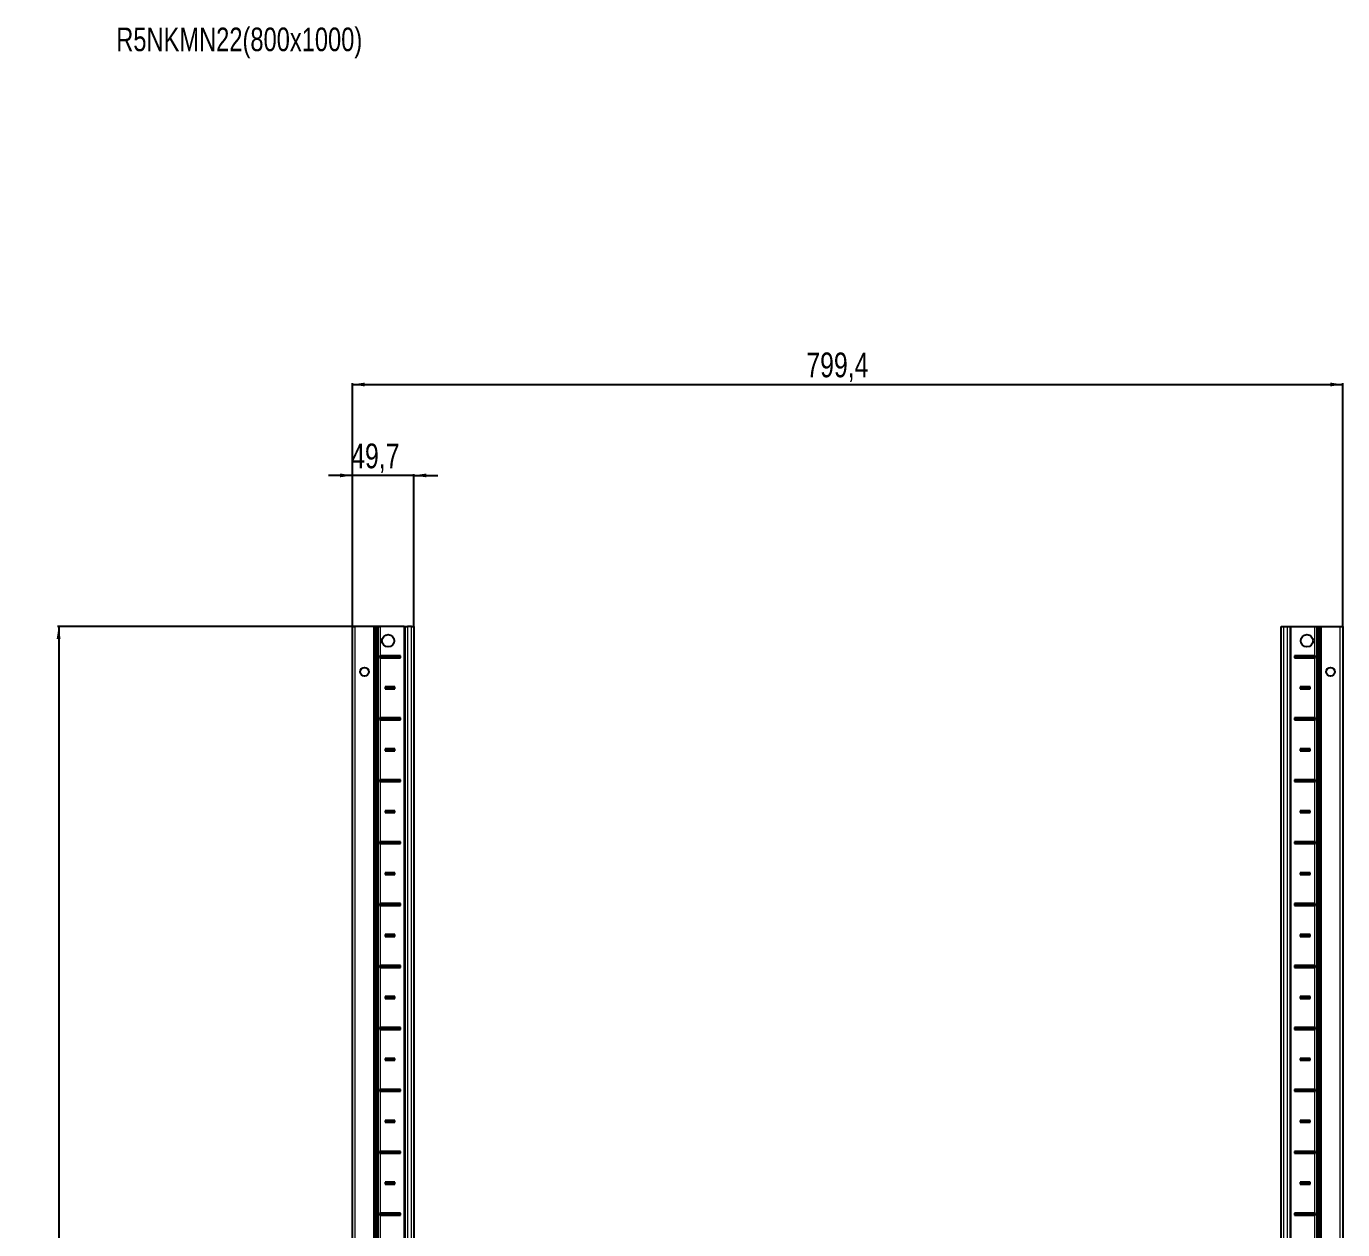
# Model space of a CAD drawing. Header units: millimetres. Extents: x -250 to 5225, y -2247 to 1577.
# Drawn here: x -250 to 812, y 606 to 1577 of the extents above; entities that cross this region are included whole.
import ezdxf

# ---------------------------------------------------------------- set-up
doc = ezdxf.new("R2010")
doc.units = ezdxf.units.MM
doc.layers.add('FORMAT', color=7, linetype='Continuous')
doc.styles.add('SLDTEXTSTYLE0', font='TXT', dxfattribs={"width": 0.75})
doc.dimstyles.new('SLDDIMSTYLE0', dxfattribs={"dimtxt": 20, "dimasz": 10, "dimexe": 0, "dimexo": 0.0625, "dimgap": 5, "dimtad": 2, "dimdec": 1, "dimrnd": 1e-09, "dimzin": 12, "dimdsep": 46, "dimtxsty": 'SLDTEXTSTYLE0', "dimsah": 1, "dimcen": 0.09, "dimadec": 0, "dimazin": 3, "dimtfac": 1, "dimtofl": 0, "dimtmove": 0, "dimatfit": 3, "dimfxl": 0, "dimfrac": 2, "dimtolj": 1, "dimtzin": 12, "dimarcsym": 0})
doc.dimstyles.new('SLDDIMSTYLE1', dxfattribs={"dimtxt": 20, "dimasz": 10, "dimexe": 0, "dimexo": 0.0625, "dimgap": 5, "dimtad": 2, "dimdec": 1, "dimrnd": 1e-09, "dimzin": 12, "dimdsep": 46, "dimtxsty": 'SLDTEXTSTYLE0', "dimsah": 1, "dimcen": 0.09, "dimadec": 0, "dimazin": 3, "dimtfac": 1, "dimtmove": 0, "dimatfit": 0, "dimfxl": 0, "dimfrac": 2, "dimtolj": 1, "dimtzin": 12, "dimarcsym": 0})

# ---------------------------------------------------------------- blocks, each defined once
blk = doc.blocks.new('_D')
at = {"layer": 'FORMAT'}
for p, q in [((35.2, 1092.8), (-225.3, 1092.8)), ((-224.3, 1092.8), (-224.3, -1006.2)), ((35.2, -1006.2), (-225.3, -1006.2))]:
    blk.add_line(p, q, dxfattribs=at)
for points in [[(-224.3, 1092.8), (-225.9, 1082.8), (-222.8, 1082.8)], [(-224.3, -1006.2), (-222.8, -996.2), (-225.9, -996.2)]]:
    blk.add_solid(points, dxfattribs=at)
at = {"layer": 'FORMAT', "insert": (-250.1, 13.7), "char_height": 20, "attachment_point": 1, "rotation": 90, "style": 'SLDTEXTSTYLE0'}
blk.add_mtext('2099', dxfattribs=at)
blk = doc.blocks.new('_D_1')
at = {"layer": 'FORMAT'}
for p, q in [((12.8, 1092.8), (12.8, 1289.2)), ((12.8, 1288.2), (812.2, 1288.2)), ((812.2, 1092.8), (812.2, 1289.2))]:
    blk.add_line(p, q, dxfattribs=at)
for points in [[(12.8, 1288.2), (22.8, 1286.6), (22.8, 1289.7)], [(812.2, 1288.2), (802.2, 1289.7), (802.2, 1286.6)]]:
    blk.add_solid(points, dxfattribs=at)
at = {"layer": 'FORMAT', "insert": (379.2, 1314), "char_height": 20, "attachment_point": 1, "style": 'SLDTEXTSTYLE0'}
blk.add_mtext('799,4', dxfattribs=at)
blk = doc.blocks.new('_D_2')
at = {"layer": 'FORMAT'}
for p, q in [((12.8, 1214.8), (-6.4, 1214.8)), ((12.8, 1092.8), (12.8, 1215.8)), ((62.5, 1214.8), (12.8, 1214.8)), ((62.5, 1092.8), (62.5, 1215.8)), ((62.5, 1214.8), (81.7, 1214.8))]:
    blk.add_line(p, q, dxfattribs=at)
for points in [[(12.8, 1214.8), (2.8, 1216.3), (2.8, 1213.2)], [(62.5, 1214.8), (72.5, 1213.2), (72.5, 1216.3)]]:
    blk.add_solid(points, dxfattribs=at)
at = {"layer": 'FORMAT', "insert": (11.8, 1240.5), "char_height": 20, "attachment_point": 1, "style": 'SLDTEXTSTYLE0'}
blk.add_mtext('49,7', dxfattribs=at)

msp = doc.modelspace()

# ---------------------------------------------------------------- linework, layer by layer
at = {"color": 7, "linetype": 'Continuous', "lineweight": 25}
for p, q in [((12.79, -1006.24), (12.79, 1092.76)), ((12.79, 1092.76), (14.79, 1092.76)), ((30.14, 1092.76), (14.79, 1092.76)), ((30.14, 1092.76), (30.79, 1092.76)), ((30.79, -1006.24), (30.79, 1092.76)), ((30.79, 1092.76), (31.38, 1092.76)), ((32.58, 1092.76), (31.38, 1092.76)), ((32.58, -1006.24), (32.58, 1092.76)), ((32.62, 1092.76), (32.58, 1092.76)), ((32.62, -1006.24), (32.62, 1092.76)), ((33.82, 1092.76), (32.62, 1092.76)), ((33.82, 1092.76), (35.24, 1092.76)), ((54.64, 1092.76), (35.24, 1092.76)), ((54.64, 1092.76), (55.29, 1092.76)), ((55.29, -1006.24), (55.29, 1092.76)), ((55.29, 1092.76), (57.29, 1092.76)), ((60.49, 1092.76), (57.29, 1092.76)), ((60.49, 1092.76), (62.49, 1092.76)), ((62.49, 1092.76), (62.49, -1006.24)), ((762.49, -1006.24), (762.49, 1092.76)), ((762.49, 1092.76), (764.49, 1092.76)), ((764.49, 1092.76), (767.69, 1092.76)), ((767.69, 1092.76), (769.69, 1092.76)), ((769.69, 1092.76), (769.69, -1006.24)), ((769.69, 1092.76), (770.34, 1092.76)), ((770.34, 1092.76), (789.74, 1092.76)), ((789.74, 1092.76), (791.16, 1092.76)), ((791.16, 1092.76), (792.36, 1092.76)), ((792.36, 1092.76), (792.36, -1006.24)), ((792.36, 1092.76), (792.4, 1092.76)), ((792.4, 1092.76), (792.4, -1006.24)), ((792.4, 1092.76), (793.6, 1092.76)), ((793.6, 1092.76), (794.19, 1092.76)), ((794.19, 1092.76), (794.19, -1006.24)), ((794.19, 1092.76), (794.84, 1092.76)), ((794.84, 1092.76), (810.19, 1092.76)), ((810.19, 1092.76), (812.19, 1092.76)), ((812.19, 1092.76), (812.19, -1006.24)), ((34.75, 1068.9), (34.75, 1067.61)), ((35.39, 1068.26), (34.75, 1068.9)), ((35.39, 1068.26), (34.75, 1067.61)), ((51.64, 1069.01), (35.24, 1069.01)), ((35.24, 1067.51), (51.64, 1067.51)), ((50.89, 1068.26), (35.39, 1068.26)), ((50.89, 1068.26), (51.64, 1069.01)), ((50.89, 1068.26), (51.64, 1067.51)), ((51.64, 1067.51), (51.64, 1069.01)), ((774.09, 1068.26), (773.34, 1069.01)), ((789.74, 1069.01), (773.34, 1069.01)), ((773.34, 1069.01), (773.34, 1067.51)), ((774.09, 1068.26), (773.34, 1067.51)), ((773.34, 1067.51), (789.74, 1067.51)), ((774.09, 1068.26), (789.59, 1068.26)), ((789.59, 1068.26), (790.23, 1068.9)), ((789.59, 1068.26), (790.23, 1067.61)), ((790.23, 1067.61), (790.23, 1068.9)), ((47.14, 1044.01), (39.14, 1044.01)), ((39.14, 1044.01), (39.14, 1042.51)), ((39.89, 1043.26), (39.14, 1044.01)), ((39.89, 1043.26), (39.14, 1042.51)), ((39.14, 1042.51), (47.14, 1042.51)), ((46.39, 1043.26), (39.89, 1043.26)), ((46.39, 1043.26), (47.14, 1044.01)), ((46.39, 1043.26), (47.14, 1042.51)), ((47.14, 1042.51), (47.14, 1044.01)), ((778.59, 1043.26), (777.84, 1044.01)), ((777.84, 1044.01), (777.84, 1042.51)), ((785.84, 1044.01), (777.84, 1044.01)), ((778.59, 1043.26), (777.84, 1042.51)), ((777.84, 1042.51), (785.84, 1042.51)), ((778.59, 1043.26), (785.09, 1043.26)), ((785.09, 1043.26), (785.84, 1044.01)), ((785.09, 1043.26), (785.84, 1042.51)), ((785.84, 1042.51), (785.84, 1044.01)), ((34.75, 1018.9), (34.75, 1017.61)), ((35.39, 1018.26), (34.75, 1018.9)), ((35.39, 1018.26), (34.75, 1017.61)), ((51.64, 1019.01), (35.24, 1019.01)), ((35.24, 1017.51), (51.64, 1017.51)), ((50.89, 1018.26), (35.39, 1018.26)), ((50.89, 1018.26), (51.64, 1019.01)), ((50.89, 1018.26), (51.64, 1017.51)), ((51.64, 1017.51), (51.64, 1019.01)), ((774.09, 1018.26), (773.34, 1019.01)), ((789.74, 1019.01), (773.34, 1019.01)), ((773.34, 1019.01), (773.34, 1017.51)), ((774.09, 1018.26), (773.34, 1017.51)), ((773.34, 1017.51), (789.74, 1017.51)), ((774.09, 1018.26), (789.59, 1018.26)), ((789.59, 1018.26), (790.23, 1018.9)), ((789.59, 1018.26), (790.23, 1017.61)), ((790.23, 1017.61), (790.23, 1018.9)), ((47.14, 994.01), (39.14, 994.01)), ((39.14, 994.01), (39.14, 992.51)), ((39.89, 993.26), (39.14, 994.01)), ((39.89, 993.26), (39.14, 992.51)), ((39.14, 992.51), (47.14, 992.51)), ((46.39, 993.26), (39.89, 993.26)), ((46.39, 993.26), (47.14, 994.01)), ((46.39, 993.26), (47.14, 992.51)), ((47.14, 992.51), (47.14, 994.01)), ((778.59, 993.26), (777.84, 994.01)), ((777.84, 994.01), (777.84, 992.51)), ((785.84, 994.01), (777.84, 994.01)), ((778.59, 993.26), (777.84, 992.51)), ((777.84, 992.51), (785.84, 992.51)), ((778.59, 993.26), (785.09, 993.26)), ((785.09, 993.26), (785.84, 994.01)), ((785.09, 993.26), (785.84, 992.51)), ((785.84, 992.51), (785.84, 994.01)), ((34.75, 968.9), (34.75, 967.61)), ((35.39, 968.26), (34.75, 968.9)), ((35.39, 968.26), (34.75, 967.61)), ((51.64, 969.01), (35.24, 969.01)), ((35.24, 967.51), (51.64, 967.51)), ((50.89, 968.26), (35.39, 968.26)), ((50.89, 968.26), (51.64, 969.01)), ((50.89, 968.26), (51.64, 967.51)), ((51.64, 967.51), (51.64, 969.01)), ((789.74, 969.01), (773.34, 969.01)), ((773.34, 969.01), (773.34, 967.51)), ((774.09, 968.26), (773.34, 969.01)), ((774.09, 968.26), (773.34, 967.51)), ((773.34, 967.51), (789.74, 967.51)), ((774.09, 968.26), (789.59, 968.26)), ((789.59, 968.26), (790.23, 968.9)), ((789.59, 968.26), (790.23, 967.61)), ((790.23, 967.61), (790.23, 968.9)), ((47.14, 944.01), (39.14, 944.01)), ((39.14, 944.01), (39.14, 942.51)), ((39.89, 943.26), (39.14, 944.01)), ((39.89, 943.26), (39.14, 942.51)), ((39.14, 942.51), (47.14, 942.51)), ((46.39, 943.26), (39.89, 943.26)), ((46.39, 943.26), (47.14, 944.01)), ((46.39, 943.26), (47.14, 942.51)), ((47.14, 942.51), (47.14, 944.01)), ((785.84, 944.01), (777.84, 944.01)), ((777.84, 944.01), (777.84, 942.51)), ((778.59, 943.26), (777.84, 944.01)), ((778.59, 943.26), (777.84, 942.51)), ((777.84, 942.51), (785.84, 942.51)), ((778.59, 943.26), (785.09, 943.26)), ((785.09, 943.26), (785.84, 944.01)), ((785.09, 943.26), (785.84, 942.51)), ((785.84, 942.51), (785.84, 944.01)), ((34.75, 918.9), (34.75, 917.61)), ((35.39, 918.26), (34.75, 918.9)), ((35.39, 918.26), (34.75, 917.61)), ((51.64, 919.01), (35.24, 919.01)), ((35.24, 917.51), (51.64, 917.51)), ((50.89, 918.26), (35.39, 918.26)), ((50.89, 918.26), (51.64, 919.01)), ((50.89, 918.26), (51.64, 917.51)), ((51.64, 917.51), (51.64, 919.01)), ((789.74, 919.01), (773.34, 919.01)), ((773.34, 919.01), (773.34, 917.51)), ((774.09, 918.26), (773.34, 919.01)), ((774.09, 918.26), (773.34, 917.51)), ((773.34, 917.51), (789.74, 917.51)), ((774.09, 918.26), (789.59, 918.26)), ((789.59, 918.26), (790.23, 918.9)), ((789.59, 918.26), (790.23, 917.61)), ((790.23, 917.61), (790.23, 918.9)), ((47.14, 894.01), (39.14, 894.01)), ((39.14, 894.01), (39.14, 892.51)), ((39.89, 893.26), (39.14, 894.01)), ((39.89, 893.26), (39.14, 892.51)), ((46.39, 893.26), (39.89, 893.26)), ((46.39, 893.26), (47.14, 894.01)), ((46.39, 893.26), (47.14, 892.51)), ((47.14, 892.51), (47.14, 894.01)), ((785.84, 894.01), (777.84, 894.01)), ((777.84, 894.01), (777.84, 892.51)), ((778.59, 893.26), (777.84, 894.01)), ((778.59, 893.26), (777.84, 892.51)), ((778.59, 893.26), (785.09, 893.26)), ((785.09, 893.26), (785.84, 894.01)), ((785.09, 893.26), (785.84, 892.51)), ((785.84, 892.51), (785.84, 894.01)), ((39.14, 892.51), (47.14, 892.51)), ((777.84, 892.51), (785.84, 892.51)), ((34.75, 868.9), (34.75, 867.61)), ((35.39, 868.26), (34.75, 868.9)), ((35.39, 868.26), (34.75, 867.61)), ((51.64, 869.01), (35.24, 869.01)), ((35.24, 867.51), (51.64, 867.51)), ((50.89, 868.26), (35.39, 868.26)), ((50.89, 868.26), (51.64, 869.01)), ((50.89, 868.26), (51.64, 867.51)), ((51.64, 867.51), (51.64, 869.01)), ((789.74, 869.01), (773.34, 869.01)), ((773.34, 869.01), (773.34, 867.51)), ((774.09, 868.26), (773.34, 869.01)), ((774.09, 868.26), (773.34, 867.51)), ((773.34, 867.51), (789.74, 867.51)), ((774.09, 868.26), (789.59, 868.26)), ((789.59, 868.26), (790.23, 868.9)), ((789.59, 868.26), (790.23, 867.61)), ((790.23, 867.61), (790.23, 868.9)), ((47.14, 844.01), (39.14, 844.01)), ((39.14, 844.01), (39.14, 842.51)), ((39.89, 843.26), (39.14, 844.01)), ((39.89, 843.26), (39.14, 842.51)), ((39.14, 842.51), (47.14, 842.51)), ((46.39, 843.26), (39.89, 843.26)), ((46.39, 843.26), (47.14, 844.01)), ((46.39, 843.26), (47.14, 842.51)), ((47.14, 842.51), (47.14, 844.01)), ((785.84, 844.01), (777.84, 844.01)), ((777.84, 844.01), (777.84, 842.51)), ((778.59, 843.26), (777.84, 844.01)), ((778.59, 843.26), (777.84, 842.51)), ((777.84, 842.51), (785.84, 842.51)), ((778.59, 843.26), (785.09, 843.26)), ((785.09, 843.26), (785.84, 844.01)), ((785.09, 843.26), (785.84, 842.51)), ((785.84, 842.51), (785.84, 844.01)), ((34.75, 818.9), (34.75, 817.61)), ((35.39, 818.26), (34.75, 818.9)), ((35.39, 818.26), (34.75, 817.61)), ((51.64, 819.01), (35.24, 819.01)), ((50.89, 818.26), (35.39, 818.26)), ((50.89, 818.26), (51.64, 819.01)), ((50.89, 818.26), (51.64, 817.51)), ((51.64, 817.51), (51.64, 819.01)), ((789.74, 819.01), (773.34, 819.01)), ((773.34, 819.01), (773.34, 817.51)), ((774.09, 818.26), (773.34, 819.01)), ((774.09, 818.26), (773.34, 817.51)), ((774.09, 818.26), (789.59, 818.26)), ((789.59, 818.26), (790.23, 818.9)), ((789.59, 818.26), (790.23, 817.61)), ((790.23, 817.61), (790.23, 818.9)), ((35.24, 817.51), (51.64, 817.51)), ((773.34, 817.51), (789.74, 817.51)), ((47.14, 794.01), (39.14, 794.01)), ((39.14, 794.01), (39.14, 792.51)), ((39.89, 793.26), (39.14, 794.01)), ((39.89, 793.26), (39.14, 792.51)), ((39.14, 792.51), (47.14, 792.51)), ((46.39, 793.26), (39.89, 793.26)), ((46.39, 793.26), (47.14, 794.01)), ((46.39, 793.26), (47.14, 792.51)), ((47.14, 792.51), (47.14, 794.01)), ((785.84, 794.01), (777.84, 794.01)), ((777.84, 794.01), (777.84, 792.51)), ((778.59, 793.26), (777.84, 794.01)), ((778.59, 793.26), (777.84, 792.51)), ((777.84, 792.51), (785.84, 792.51)), ((778.59, 793.26), (785.09, 793.26)), ((785.09, 793.26), (785.84, 794.01)), ((785.09, 793.26), (785.84, 792.51)), ((785.84, 792.51), (785.84, 794.01)), ((34.75, 768.9), (34.75, 767.61)), ((35.39, 768.26), (34.75, 768.9)), ((35.39, 768.26), (34.75, 767.61)), ((51.64, 769.01), (35.24, 769.01)), ((35.24, 767.51), (51.64, 767.51)), ((50.89, 768.26), (35.39, 768.26)), ((50.89, 768.26), (51.64, 769.01)), ((50.89, 768.26), (51.64, 767.51)), ((51.64, 767.51), (51.64, 769.01)), ((789.74, 769.01), (773.34, 769.01)), ((773.34, 769.01), (773.34, 767.51)), ((774.09, 768.26), (773.34, 769.01)), ((774.09, 768.26), (773.34, 767.51)), ((773.34, 767.51), (789.74, 767.51)), ((774.09, 768.26), (789.59, 768.26)), ((789.59, 768.26), (790.23, 768.9)), ((789.59, 768.26), (790.23, 767.61)), ((790.23, 767.61), (790.23, 768.9)), ((47.14, 744.01), (39.14, 744.01)), ((39.14, 744.01), (39.14, 742.51)), ((39.89, 743.26), (39.14, 744.01)), ((46.39, 743.26), (47.14, 744.01)), ((47.14, 742.51), (47.14, 744.01)), ((785.84, 744.01), (777.84, 744.01)), ((777.84, 744.01), (777.84, 742.51)), ((778.59, 743.26), (777.84, 744.01)), ((785.09, 743.26), (785.84, 744.01)), ((785.84, 742.51), (785.84, 744.01)), ((39.89, 743.26), (39.14, 742.51)), ((39.14, 742.51), (47.14, 742.51)), ((46.39, 743.26), (39.89, 743.26)), ((46.39, 743.26), (47.14, 742.51)), ((778.59, 743.26), (777.84, 742.51)), ((777.84, 742.51), (785.84, 742.51)), ((778.59, 743.26), (785.09, 743.26)), ((785.09, 743.26), (785.84, 742.51)), ((34.75, 718.9), (34.75, 717.61)), ((35.39, 718.26), (34.75, 718.9)), ((35.39, 718.26), (34.75, 717.61)), ((51.64, 719.01), (35.24, 719.01)), ((35.24, 717.51), (51.64, 717.51)), ((50.89, 718.26), (35.39, 718.26)), ((50.89, 718.26), (51.64, 719.01)), ((50.89, 718.26), (51.64, 717.51)), ((51.64, 717.51), (51.64, 719.01)), ((789.74, 719.01), (773.34, 719.01)), ((773.34, 719.01), (773.34, 717.51)), ((774.09, 718.26), (773.34, 719.01)), ((774.09, 718.26), (773.34, 717.51)), ((773.34, 717.51), (789.74, 717.51)), ((774.09, 718.26), (789.59, 718.26)), ((789.59, 718.26), (790.23, 718.9)), ((789.59, 718.26), (790.23, 717.61)), ((790.23, 717.61), (790.23, 718.9)), ((47.14, 694.01), (39.14, 694.01)), ((39.14, 694.01), (39.14, 692.51)), ((39.89, 693.26), (39.14, 694.01)), ((39.89, 693.26), (39.14, 692.51)), ((39.14, 692.51), (47.14, 692.51)), ((46.39, 693.26), (39.89, 693.26)), ((46.39, 693.26), (47.14, 694.01)), ((46.39, 693.26), (47.14, 692.51)), ((47.14, 692.51), (47.14, 694.01)), ((785.84, 694.01), (777.84, 694.01)), ((777.84, 694.01), (777.84, 692.51)), ((778.59, 693.26), (777.84, 694.01)), ((778.59, 693.26), (777.84, 692.51)), ((777.84, 692.51), (785.84, 692.51)), ((778.59, 693.26), (785.09, 693.26)), ((785.09, 693.26), (785.84, 694.01)), ((785.09, 693.26), (785.84, 692.51)), ((785.84, 692.51), (785.84, 694.01)), ((34.75, 668.9), (34.75, 667.61)), ((35.39, 668.26), (34.75, 668.9)), ((35.39, 668.26), (34.75, 667.61)), ((51.64, 669.01), (35.24, 669.01)), ((35.24, 667.51), (51.64, 667.51)), ((50.89, 668.26), (35.39, 668.26)), ((50.89, 668.26), (51.64, 669.01)), ((50.89, 668.26), (51.64, 667.51)), ((51.64, 667.51), (51.64, 669.01)), ((789.74, 669.01), (773.34, 669.01)), ((773.34, 669.01), (773.34, 667.51)), ((774.09, 668.26), (773.34, 669.01)), ((774.09, 668.26), (773.34, 667.51)), ((773.34, 667.51), (789.74, 667.51)), ((774.09, 668.26), (789.59, 668.26)), ((789.59, 668.26), (790.23, 668.9)), ((789.59, 668.26), (790.23, 667.61)), ((790.23, 667.61), (790.23, 668.9)), ((47.14, 644.01), (39.14, 644.01)), ((39.14, 644.01), (39.14, 642.51)), ((39.89, 643.26), (39.14, 644.01)), ((39.89, 643.26), (39.14, 642.51)), ((39.14, 642.51), (47.14, 642.51)), ((46.39, 643.26), (39.89, 643.26)), ((46.39, 643.26), (47.14, 644.01)), ((46.39, 643.26), (47.14, 642.51)), ((47.14, 642.51), (47.14, 644.01)), ((785.84, 644.01), (777.84, 644.01)), ((777.84, 644.01), (777.84, 642.51)), ((778.59, 643.26), (777.84, 644.01)), ((778.59, 643.26), (777.84, 642.51)), ((777.84, 642.51), (785.84, 642.51)), ((778.59, 643.26), (785.09, 643.26)), ((785.09, 643.26), (785.84, 644.01)), ((785.09, 643.26), (785.84, 642.51)), ((785.84, 642.51), (785.84, 644.01)), ((34.75, 618.9), (34.75, 617.61)), ((35.39, 618.26), (34.75, 618.9)), ((35.39, 618.26), (34.75, 617.61)), ((51.64, 619.01), (35.24, 619.01)), ((35.24, 617.51), (51.64, 617.51)), ((50.89, 618.26), (35.39, 618.26)), ((50.89, 618.26), (51.64, 619.01)), ((50.89, 618.26), (51.64, 617.51)), ((51.64, 617.51), (51.64, 619.01)), ((789.74, 619.01), (773.34, 619.01)), ((773.34, 619.01), (773.34, 617.51)), ((774.09, 618.26), (773.34, 619.01)), ((774.09, 618.26), (773.34, 617.51)), ((773.34, 617.51), (789.74, 617.51)), ((774.09, 618.26), (789.59, 618.26)), ((789.59, 618.26), (790.23, 618.9)), ((789.59, 618.26), (790.23, 617.61)), ((790.23, 617.61), (790.23, 618.9))]:
    msp.add_line(p, q, dxfattribs=at)
at = {"color": 8, "linetype": 'Continuous', "lineweight": 18}
for p, q in [((14.79, 1092.76), (14.79, -1006.24)), ((30.14, -1006.24), (30.14, 1092.76)), ((31.38, 1092.76), (31.38, -1006.24)), ((33.82, -1006.24), (33.82, 1092.76)), ((35.24, 1092.76), (35.24, 1069.01)), ((54.64, -1006.24), (54.64, 1092.76)), ((57.29, 1092.76), (57.29, -1006.24)), ((60.49, -1006.24), (60.49, 1092.76)), ((764.49, 1092.76), (764.49, -1006.24)), ((767.69, -1006.24), (767.69, 1092.76)), ((770.34, 1092.76), (770.34, -1006.24)), ((789.74, 1069.01), (789.74, 1092.76)), ((791.16, 1092.76), (791.16, -1006.24)), ((793.6, -1006.24), (793.6, 1092.76)), ((794.84, 1092.76), (794.84, -1006.24)), ((810.19, -1006.24), (810.19, 1092.76)), ((35.24, 1067.51), (35.24, 1019.01)), ((789.74, 1019.01), (789.74, 1067.51)), ((35.24, 1017.51), (35.24, 969.01)), ((789.74, 969.01), (789.74, 1017.51)), ((35.24, 967.51), (35.24, 919.01)), ((789.74, 919.01), (789.74, 967.51)), ((35.24, 917.51), (35.24, 869.01)), ((789.74, 869.01), (789.74, 917.51)), ((35.24, 867.51), (35.24, 819.01)), ((789.74, 819.01), (789.74, 867.51)), ((35.24, 817.51), (35.24, 769.01)), ((789.74, 769.01), (789.74, 817.51)), ((35.24, 767.51), (35.24, 719.01)), ((789.74, 719.01), (789.74, 767.51)), ((35.24, 717.51), (35.24, 669.01)), ((789.74, 669.01), (789.74, 717.51)), ((35.24, 667.51), (35.24, 619.01)), ((789.74, 619.01), (789.74, 667.51)), ((35.24, 617.51), (35.24, 569.01)), ((789.74, 569.01), (789.74, 617.51))]:
    msp.add_line(p, q, dxfattribs=at)
at = {"color": 7, "linetype": 'Continuous', "lineweight": 25}
for centre, radius in [((41.64, 1081.26), 5), ((783.34, 1081.26), 5), ((22.64, 1056.26), 3.5), ((802.34, 1056.26), 3.5)]:
    msp.add_circle(centre, radius, dxfattribs=at)
for centre, start_param, end_param in [((35.24, 1065.54), 0, 0.2482694), ((35.24, 1070.97), 2.8933233, 3.1415927), ((789.74, 1065.54), 6.0349159, 6.2831853), ((789.74, 1070.97), 3.1415927, 3.389862), ((35.24, 1015.54), 0, 0.2482694), ((35.24, 1020.97), 2.8933233, 3.1415927), ((789.74, 1015.54), 6.0349159, 6.2831853), ((789.74, 1020.97), 3.1415927, 3.389862), ((35.24, 965.54), 0, 0.2482694), ((35.24, 970.97), 2.8933233, 3.1415927), ((789.74, 965.54), 6.0349159, 6.2831853), ((789.74, 970.97), 3.1415927, 3.389862), ((35.24, 915.54), 0, 0.2482694), ((35.24, 920.97), 2.8933233, 3.1415927), ((789.74, 915.54), 6.0349159, 6.2831853), ((789.74, 920.97), 3.1415927, 3.389862), ((35.24, 865.54), 0, 0.2482694), ((35.24, 870.97), 2.8933233, 3.1415927), ((789.74, 865.54), 6.0349159, 6.2831853), ((789.74, 870.97), 3.1415927, 3.389862), ((35.24, 815.54), 0, 0.2482694), ((789.74, 815.54), 6.0349159, 6.2831853), ((35.24, 820.97), 2.8933233, 3.1415927), ((789.74, 820.97), 3.1415927, 3.389862), ((35.24, 765.54), 0, 0.2482694), ((35.24, 770.97), 2.8933233, 3.1415927), ((789.74, 765.54), 6.0349159, 6.2831853), ((789.74, 770.97), 3.1415927, 3.389862), ((35.24, 715.54), 0, 0.2482694), ((35.24, 720.97), 2.8933233, 3.1415927), ((789.74, 715.54), 6.0349159, 6.2831853), ((789.74, 720.97), 3.1415927, 3.389862), ((35.24, 665.54), 0, 0.2482694), ((35.24, 670.97), 2.8933233, 3.1415927), ((789.74, 665.54), 6.0349159, 6.2831853), ((789.74, 670.97), 3.1415927, 3.389862), ((35.24, 615.54), 0, 0.2482694), ((35.24, 620.97), 2.8933233, 3.1415927), ((789.74, 615.54), 6.0349159, 6.2831853), ((789.74, 620.97), 3.1415927, 3.389862)]:
    msp.add_ellipse(centre, major_axis=(0, 3.46), ratio=0.5773503, start_param=start_param, end_param=end_param, dxfattribs=at)

# ---------------------------------------------------------------- texts
at = {"layer": 'FORMAT', "insert": (-177.84, 1576.35), "char_height": 19.05, "attachment_point": 1, "style": 'SLDTEXTSTYLE0'}
msp.add_mtext('R5NKMN22(800x1000)', dxfattribs=at)

# ---------------------------------------------------------------- dimensions: what is measured, and where the dimension line sits
at = {"layer": 'FORMAT'}
for base, p1, p2, angle, picture, middle in [((812.19, 1288.17), (12.79, 1092.76), (812.19, 1092.76), 0, '_D_1', (412.49, 1288.17)), ((-224.34, -1006.24), (35.24, 1092.76), (35.24, -1006.24), 90, '_D', (-224.34, 43.26))]:
    dim = msp.add_linear_dim(base=base, p1=p1, p2=p2, angle=angle, dimstyle='SLDDIMSTYLE0', dxfattribs=at)
    dim.commit()
    dim.dimension.update_dxf_attribs({"geometry": picture, "text_midpoint": middle, "dimtype": 160})
dim = msp.add_linear_dim(base=(12.79, 1214.76), p1=(62.49, 1092.76), p2=(12.79, 1092.76), dimstyle='SLDDIMSTYLE1', dxfattribs=at)
dim.commit()
dim.dimension.update_dxf_attribs({"geometry": '_D_2', "text_midpoint": (37.64, 1214.76), "dimtype": 160})

doc.saveas('drawing.dxf')
